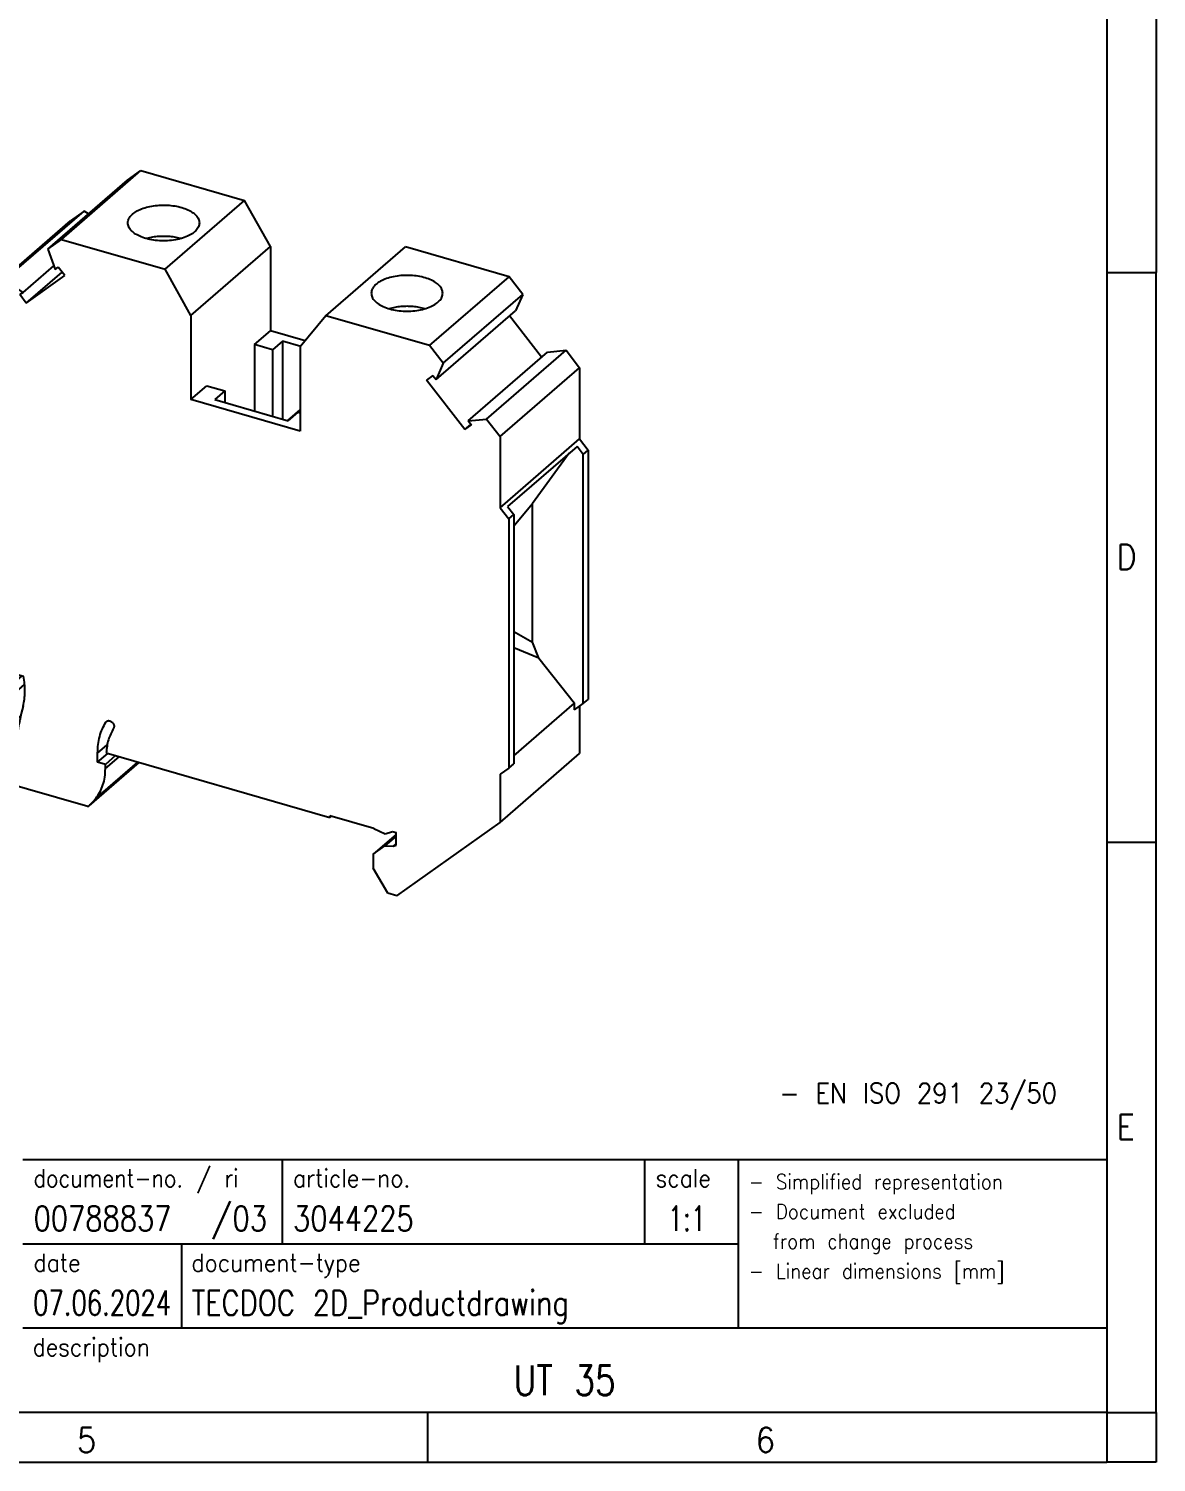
# Model space of a CAD drawing. Header units: millimetres. Extents: x -298 to 122, y -49 to 248.
# Drawn here: x 8.5 to 122, y -49.4 to 94.9 of the extents above; entities that cross this region are included whole.
import ezdxf

# ---------------------------------------------------------------- set-up
doc = ezdxf.new("R2010")
doc.units = ezdxf.units.MM
doc.layers.add('1', color=7, linetype='Continuous')
doc.styles.add('CONVERTER_11', font='txt.shx', dxfattribs={"width": 0.9})
doc.styles.add('CONVERTER_12', font='txt.shx', dxfattribs={"width": 0.81})
doc.styles.add('CONVERTER_13', font='txt.shx', dxfattribs={"width": 0.72})
doc.styles.add('CONVERTER_14', font='txt.shx', dxfattribs={"width": 0.855})

# ---------------------------------------------------------------- blocks, each defined once
blk = doc.blocks.new('UT_35-SELECT__1', base_point=(2.06661027267067, 7.59342166638037))
at = {"color": 7, "linetype": 'Continuous'}
for p, q in [((10.39522485938588, 72.70324050984372), (18.39522485938588, 79.63144374011924)), ((11.76609479505846, 73.67837438232431), (19.76609479505846, 80.60657761259982)), ((18.39522485938588, 79.63144374011924), (19.76609479505846, 80.60657761259982)), ((19.76609479505846, 80.60657761259982), (30.20170091065768, 77.59407761260078)), ((6.03555641970367, 69.6020999437913), (14.03555641970367, 76.53030317406682)), ((14.03555641970367, 76.53030317406682), (12.66468648401467, 75.55516930157496)), ((14.47233926618137, 76.23412516026407), (14.03555641970367, 76.53030317406682)), ((22.20170091065768, 70.66587438232526), (30.20170091065768, 77.59407761260078)), ((32.79977712201657, 72.94696329556075), (30.20170091065768, 77.59407761260078)), ((4.66468648401467, 68.62696607129945), (12.66468648401467, 75.55516930157496)), ((10.39522485938588, 72.70324050984372), (11.76609479505846, 73.67837438232431)), ((11.76609479505846, 73.67837438232431), (22.20170091065768, 70.66587438232526)), ((10.39522485938588, 72.70324050984372), (11.11779197447878, 70.63913251147187)), ((24.79977712201657, 66.01876006528522), (32.79977712201657, 72.94696329556075)), ((32.79977712201657, 72.94696329556075), (32.79977712201657, 64.48195865401732)), ((38.39637596143328, 65.99087438232334), (46.39637596143328, 72.91907761259885)), ((56.83198207703248, 69.90657761259982), (46.39637596143328, 72.91907761259885)), ((7.89107725889347, 68.34389010069172), (10.98370105137867, 71.022180869332)), ((11.11779197447878, 70.63913251147187), (11.44106244456127, 70.86908283509271)), ((12.09630095076358, 70.02469326492086), (11.44106244456127, 70.86908283509271)), ((6.03555641970367, 69.6020999437913), (4.66468648401467, 68.62696607129945)), ((7.89107725889347, 68.34389010069172), (6.03555641970367, 69.6020999437913)), ((8.22304529499507, 67.26955020690193), (11.81821370636197, 70.38305738202908)), ((8.22304529499507, 67.26955020690193), (12.09630095076358, 70.02469326492086)), ((24.79977712201657, 66.01876006528522), (22.20170091065768, 70.66587438232526)), ((48.83198207703248, 62.9783743823243), (56.83198207703248, 69.90657761259982)), ((58.20285201270508, 68.13997161373462), (56.83198207703248, 69.90657761259982)), ((4.66468648401467, 61.45243811774023), (4.66468648401467, 68.62696607129945)), ((7.89107725889347, 68.34389010069172), (7.56780678880077, 68.11393977706354)), ((8.22304529499507, 67.26955020690193), (7.56780678880077, 68.11393977706354)), ((50.20285201270508, 61.2117683834591), (58.20285201270508, 68.13997161373462)), ((58.20285201270508, 68.13997161373462), (57.48028489760787, 66.49303793375948)), ((49.48028489760787, 59.56483470348397), (57.48028489760787, 66.49303793375948)), ((24.79977712201657, 66.01876006528522), (24.79977712201657, 57.55375542374181)), ((38.39637596143328, 65.99087438232334), (35.79829975007436, 62.84376006528653)), ((48.83198207703248, 62.9783743823243), (38.39637596143328, 65.99087438232334)), ((60.09880511515217, 61.8081390275987), (56.87209039956227, 65.96632604801006)), ((31.19977712118546, 63.09631800724246), (32.79977712201657, 64.48195865401732)), ((36.31336619373857, 63.46767285583292), (32.79977712201657, 64.48195865401732)), ((31.19977712118546, 63.09631800724246), (31.19977712118546, 56.39905488464409)), ((33.01843046913277, 62.57131800724245), (31.19977712118546, 63.09631800724246)), ((34.01843046913396, 63.43734341102788), (33.01843046913277, 62.57131800724245)), ((33.01843046913277, 62.57131800724245), (33.01843046913277, 55.8740548846441)), ((34.01843046913396, 63.43734341102788), (34.01843046913396, 55.58537975004896)), ((35.85148597774418, 62.90818586536008), (34.01843046913396, 63.43734341102788)), ((35.79829975007436, 62.84376006528653), (35.79829975007436, 54.37875542374314)), ((50.20285201270508, 61.2117683834591), (48.83198207703248, 62.9783743823243)), ((52.70699961319738, 55.40664768307235), (60.70699961319738, 62.33485091334786)), ((54.56252045238728, 55.59357207017875), (62.56252045238728, 62.52177530045427)), ((60.70699961319738, 62.33485091334786), (62.56252045238728, 62.52177530045427)), ((62.56252045238728, 62.52177530045427), (63.93339038807628, 60.7551693015684)), ((4.66468648401467, 61.45243811774023), (3.79866108023347, 60.83641271395818)), ((3.79866108023347, 60.83641271395818), (4.29866108023506, 61.26942541585173)), ((3.79866108023347, 60.83641271395818), (3.79866108023177, 35.74259956795964)), ((4.29866108023506, 61.26942541585173), (4.66468648401467, 61.52978838693014)), ((50.20285201270508, 61.2117683834591), (49.48028489760787, 59.56483470348397)), ((55.93339038807628, 53.82696607129289), (63.93339038807628, 60.7551693015684)), ((63.93339038807628, 60.7551693015684), (63.93339038807628, 53.58064134801248)), ((49.15701442751438, 59.98142532004222), (48.50177592131988, 59.51533787781513)), ((52.37503157709597, 54.52396962428821), (48.50177592131988, 59.51533787781513)), ((49.15701442751438, 59.98142532004222), (49.48028489760787, 59.56483470348397)), ((24.79977712201657, 57.55375542374181), (26.39977712118777, 58.9393960690791)), ((26.39977712118777, 58.9393960690791), (28.21843046913506, 58.4143960690791)), ((28.21843046913506, 58.4143960690791), (27.21843046913398, 57.54837066529368)), ((28.21843046913506, 58.4143960690791), (28.21843046913506, 57.25969553069854)), ((35.79829975007436, 54.37875542374314), (24.79977712201657, 57.55375542374181)), ((27.21843046913398, 57.54837066529368), (34.57964640129708, 55.42337066529501)), ((34.54092954389319, 55.43454725931716), (35.79829975007436, 56.52346179983167)), ((34.57964640129708, 55.42337066529501), (35.57964640129816, 56.28939606908045)), ((35.57964640129816, 56.28939606908045), (35.79829975007436, 56.22627628419288)), ((52.37503157709597, 54.52396962428821), (52.98322607514638, 55.05068151004173)), ((52.37503157709597, 54.52396962428821), (53.03027008329016, 54.99005706651508)), ((52.70699961319738, 55.40664768307235), (54.56252045238728, 55.59357207017875)), ((52.70699961319738, 55.40664768307235), (53.03027008329016, 54.99005706651508)), ((54.56252045238728, 55.59357207017875), (55.93339038807628, 53.82696607129289)), ((55.93339038807628, 53.82696607129289), (55.93339038807628, 46.65243811773696)), ((55.93339038807628, 46.65243811773696), (63.93339038807628, 53.58064134801248)), ((63.93339038807628, 53.58064134801248), (64.79941579185888, 52.4646159442305)), ((63.67377194008628, 52.83785491365288), (56.67377194174628, 46.77567708859936)), ((62.88685638573668, 52.15636605295302), (59.18986590785926, 47.07708453655047)), ((64.29941579019876, 52.03160324090066), (63.67377194008628, 52.83785491365288)), ((64.29941579019876, 52.03160324090066), (64.79941579185888, 52.4646159442305)), ((64.29941579020058, 26.93779009489922), (64.29941579019876, 52.03160324090066)), ((64.79941579185888, 52.4646159442305), (64.79941579186058, 27.37080279822903)), ((55.93339038807628, 46.65243811773696), (56.79941579185888, 45.53641271395402)), ((56.67377194174628, 46.77567708859936), (57.29941579185876, 45.96942541584714)), ((57.29941579185888, 44.83122479600549), (59.18986590785926, 47.07708453655047)), ((59.18986590785957, 33.11894371291228), (59.18986590785926, 47.07708453655047)), ((56.79941579185888, 45.53641271395402), (57.29941579185876, 45.96942541584714)), ((56.79941579185888, 45.53641271395402), (56.79941579186058, 20.44259956795352)), ((57.29941579185876, 45.96942541584714), (57.29941579186058, 20.87561226984576)), ((3.79866108023177, 35.74259956795964), (4.50739314371717, 34.82927418065589)), ((4.50739314371717, 34.82927418065589), (6.01324264162596, 30.25728538156595)), ((57.29941579185956, 34.21635891046069), (59.18986590785957, 33.11894371291228)), ((59.83466265485598, 31.51917401629853), (57.29941579185967, 32.57054525739574)), ((59.83466265485598, 31.51917401629853), (59.18986590785957, 33.11894371291228)), ((59.83466265485598, 31.51917401629853), (63.43339038641628, 26.98017835277755)), ((7.78251275271766, 29.74654109411197), (2.27798200574708, 24.97947763132288)), ((6.01324264162596, 30.25728538156595), (7.92255745309957, 29.70611367137994)), ((57.29941579186047, 21.66800052772399), (63.43339038641628, 26.98017835277755)), ((63.43339038641628, 26.3217646911149), (63.43339038641628, 26.98017835277755)), ((63.43339038641628, 26.3217646911149), (64.29941579020058, 26.93779009489922)), ((63.93339038808128, 26.67742712500183), (63.93339038807628, 21.91392974207261)), ((64.29941579020058, 26.93779009489922), (64.79941579186058, 27.37080279822903)), ((4.98610475630687, 23.38552917471461), (3.38599213496977, 24.83055664461888)), ((2.06661027272646, 20.14342166636606), (2.06661027267067, 24.47354868530439)), ((5.09769918591397, 21.30358136528185), (7.21407770227447, 23.1364189244737)), ((5.09769918591397, 21.93922201133194), (5.09769918591397, 21.30358136528185)), ((15.40340149100658, 21.03167199273984), (15.40340149100648, 21.96588806116008)), ((15.40340149100658, 21.03167199273984), (16.43745633888267, 21.92718975990702)), ((17.21687920228867, 21.70218975990703), (16.18282435441257, 20.80667199273983)), ((16.27476766343968, 21.97415393518758), (38.78608739313148, 15.47569568231194)), ((55.93339038807628, 14.98572651179709), (63.93339038807628, 21.91392974207261)), ((5.09769918591397, 21.30358136528185), (7.05286698169377, 20.73917303867966)), ((19.56061045549517, 21.02561282493358), (14.52120305169997, 16.66135799322754)), ((16.18282435441257, 20.80667199273983), (15.40340149100658, 21.03167199273984)), ((16.18282435441257, 20.39294896795111), (16.18282435441257, 20.80667199273983)), ((56.79941579186058, 20.44259956795352), (55.93339038807628, 19.82657416416918)), ((56.79941579186058, 20.44259956795352), (57.29941579186058, 20.87561226984576)), ((14.42127622620917, 16.57693680937048), (2.06661027272646, 20.14342166636606)), ((55.93339038807628, 19.82657416416918), (55.93339038807628, 14.98572651179709)), ((38.78608739313148, 15.47569568231194), (38.78608739313148, 15.64890076306849)), ((43.21493224898867, 14.37040337820436), (38.78608739313148, 15.64890076306849)), ((38.78608739313148, 15.47569568231194), (38.93608739313117, 15.60559949287936)), ((45.54108554265798, 7.59342166638037), (55.93339038807628, 14.98572651179709)), ((45.45448300228398, 13.77582455171184), (43.15951568225438, 11.78832455171104)), ((43.21493224898867, 14.37040337820436), (44.35774285287099, 13.84385976462209)), ((45.45448300228398, 13.5946539385371), (44.33062093549196, 12.6213608383455)), ((44.35774285287099, 13.84385976462209), (45.08459753641347, 14.05934211525221)), ((45.08459753641347, 14.05934211525221), (45.45448300227528, 13.95256537860989)), ((45.45448300227528, 12.68467027852076), (45.45448300227528, 13.95256537860989)), ((43.15951568225438, 11.78832455171104), (44.33062093549196, 12.6213608383455)), ((43.15951568225438, 11.78832455171104), (43.15951568225438, 10.35938263544411)), ((44.33062093549196, 12.6213608383455), (45.17457919173046, 12.60386900833813)), ((45.17457919173046, 12.60386900833813), (45.45448300228406, 12.84627281890148)), ((45.17457919173046, 12.60386900833813), (45.45448300227528, 12.68467027852076)), ((44.61486972066817, 7.86079714345714), (43.15951568225438, 10.35938263544411)), ((45.54108554265798, 7.59342166638037), (44.61486972066817, 7.86079714345714))]:
    blk.add_line(p, q, dxfattribs=at)
at = {"color": 2, "linetype": 'Continuous'}
for p, q in [((3.38599213496977, 24.83055664461888), (8.05293670235697, 28.87224919803023)), ((4.98610475630687, 23.38552917471461), (7.64155631371948, 25.68521768195284)), ((16.23896734978247, 25.08830143694953), (16.36642710718877, 25.19868482477903)), ((5.09769918591397, 21.93922201133194), (7.30607886868747, 23.85173491781529)), ((5.19048762203367, 22.18029343990336), (7.33320256482737, 24.03593901343123)), ((15.40340149100648, 21.96588806116008), (16.36840122660718, 22.80160234683553)), ((15.21287590217398, 17.38369373310393), (19.45380399255627, 21.05644519499806)), ((16.18282435441257, 20.39294896795111), (17.57517385188628, 21.59875900370983))]:
    blk.add_line(p, q, dxfattribs=at)
at = {"color": 7, "linetype": 'Continuous'}
for points, knots in [([(18.92708751811087, 76.22997599680053), (19.07790497972913, 76.3415598904739), (19.4017158802169, 76.58113479322371), (19.99810725176564, 76.82532277729435), (20.67940594637205, 77.0112535214696), (21.42591490892107, 77.11721329188879), (22.20022011425175, 77.14235177879797), (22.96750967279242, 77.08430220855192), (23.69244275088786, 76.94611622375638), (24.34137745603727, 76.73408165470947), (24.88819604210207, 76.45736111556057), (25.30222756834088, 76.12604129201932), (25.58749224827632, 75.74737652329065), (25.62644556966555, 75.46355621319645), (25.64477897166798, 75.32997599674263)], [0, 0, 0, 0, 0.5610003406809712, 1.204489318969282, 1.917090285279906, 2.677566643934126, 3.460149762744526, 4.237159256925601, 4.981387232628505, 5.668537984132301, 6.280056123887963, 6.806949518868611, 7.255518035483894, 7.654345516099314, 7.654345516099314, 7.654345516099314, 7.654345516099314]), ([(18.44477897166797, 75.32997599674263), (18.45093822792893, 75.4091854040905), (18.46355756880889, 75.57147274756949), (18.5636091574775, 75.80634062104797), (18.71674775618983, 76.03262767752751), (18.85477044283176, 76.16212552622459), (18.92708751811087, 76.22997599680053)], [0, 0, 0, 0, 0.236957187045636, 0.4854871938534655, 0.7549704009524496, 1.051569638891672, 1.051569638891672, 1.051569638891672, 1.051569638891672]), ([(25.64477897166798, 75.32997599674263), (25.62527795902657, 75.19245322597321), (25.58372141932157, 74.89939316480297), (25.28157716685039, 74.51160192737211), (24.84537010028962, 74.17481985329343), (24.27089880191969, 73.89678101486574), (23.59197392323575, 73.68832111890356), (22.83756887645976, 73.55901184914305), (22.04477897166802, 73.51518286821295), (21.25198906687628, 73.55901184914305), (20.49758402010031, 73.68832111890357), (19.81865914141633, 73.89678101486568), (19.24418784304639, 74.17481985329346), (18.80798077648555, 74.51160192737207), (18.50583652401438, 74.89939316480297), (18.46427998430938, 75.19245322597321), (18.44477897166797, 75.32997599674263)], [0, 0, 0, 0, 0.4105815906913886, 0.8749465125915621, 1.423061675036982, 2.060374434676273, 2.775850322392957, 3.548314234813756, 4.3506598083411, 5.153005381868447, 5.925469294289247, 6.64094518200592, 7.278257941645266, 7.826373104090719, 8.290738025990901, 8.701319616682289, 8.701319616682289, 8.701319616682289, 8.701319616682289]), ([(20.24477931763798, 73.77113017005775), (20.43357802460473, 73.8191873467514), (20.8200898538262, 73.91757077677181), (21.42378257666848, 73.99357241937025), (22.04477897166799, 74.02174742546347), (22.66577536666752, 73.99357241937028), (23.26946808950981, 73.91757077677174), (23.65597991873129, 73.81918734675139), (23.84477862569807, 73.77113017005775)], [0, 0, 0, 0, 0.583981054842557, 1.195535644278233, 1.821266780840402, 2.446997917402536, 3.058552506838228, 3.642533561680834, 3.642533561680834, 3.642533561680834, 3.642533561680834]), ([(50.15329789876296, 68.25497599674395), (50.13496449676054, 68.3885562131978), (50.0960111753713, 68.67237652329197), (49.81074649543587, 69.05104129202061), (49.39671496919706, 69.38236111556186), (48.84989638313227, 69.65908165471077), (48.20096167798285, 69.87111622375762), (47.47602859988741, 70.00930220855324), (46.70873904134677, 70.06735177879925), (45.93443383601612, 70.04221329189014), (45.18792487346715, 69.93625352147092), (44.50662617886073, 69.75032277729568), (43.91023480731197, 69.50613479322502), (43.58642390682415, 69.26655989047521), (43.43560644520588, 69.15497599680187)], [0, 0, 0, 0, 0.398827480615417, 0.8473959972306926, 1.374289392211331, 1.985807531966994, 2.672958283470792, 3.417186259173694, 4.194195753354754, 4.976778872165118, 5.7372552308193, 6.449856197129902, 7.093345175418268, 7.654345516099272, 7.654345516099272, 7.654345516099272, 7.654345516099272]), ([(43.43560644520588, 69.15497599680187), (43.36328936992678, 69.0871255262259), (43.22526668328487, 68.95762767752883), (43.07212808457244, 68.73134062104933), (42.97207649590382, 68.49647274757078), (42.95945715502392, 68.33418540409184), (42.95329789876297, 68.25497599674395)], [0, 0, 0, 0, 0.2965992379391902, 0.5660824450382538, 0.8146124518460676, 1.051569638891711, 1.051569638891711, 1.051569638891711, 1.051569638891711]), ([(42.95329789876297, 68.25497599674395), (42.97279891140438, 68.11745322597453), (43.01435545110937, 67.8243931648043), (43.31649970358057, 67.43660192737339), (43.75270677014137, 67.09981985329473), (44.32717806851135, 66.82178101486701), (45.00610294719529, 66.6133211189049), (45.76050799397124, 66.48401184914432), (46.553297898763, 66.44018286821425), (47.34608780355474, 66.48401184914435), (48.10049285033075, 66.61332111890488), (48.77941772901468, 66.82178101486703), (49.35388902738467, 67.09981985329473), (49.79009609394544, 67.43660192737342), (50.09224034641657, 67.82439316480429), (50.13379688612156, 68.11745322597456), (50.15329789876296, 68.25497599674395)], [0, 0, 0, 0, 0.4105815906913878, 0.874946512591573, 1.423061675037034, 2.060374434676373, 2.775850322393055, 3.548314234813791, 4.350659808341145, 5.153005381868542, 5.925469294289331, 6.640945182006012, 7.278257941645345, 7.826373104090787, 8.290738025990944, 8.701319616682312, 8.701319616682312, 8.701319616682312, 8.701319616682312]), ([(48.35329755279318, 66.69613017005908), (48.16449884582639, 66.74418734675274), (47.77798701660488, 66.84257077677307), (47.17429429376256, 66.91857241937163), (46.55329789876303, 66.94674742546482), (45.93230150376345, 66.91857241937161), (45.32860878092115, 66.84257077677313), (44.94209695169963, 66.74418734675274), (44.75329824473286, 66.69613017005908)], [0, 0, 0, 0, 0.5839810548426577, 1.195535644278355, 1.821266780840531, 2.446997917402706, 3.058552506838444, 3.642533561681064, 3.642533561681064, 3.642533561681064, 3.642533561681064]), ([(7.888662873604574, 26.68338033112033), (7.942755491242961, 26.91906277150305), (8.052811604461997, 27.398579166007), (8.098109395795532, 28.14961739776295), (8.065988731967275, 28.92602724429235), (7.970878537763609, 29.44330754834117), (7.922557453099572, 29.70611367137994)], [0, 0, 0, 0, 0.7243222708470131, 1.473696560250247, 2.249014794552374, 3.049718348169124, 3.049718348169124, 3.049718348169124, 3.049718348169124]), ([(7.888662873604574, 26.68338033112033), (7.662121230865074, 25.72141464174534), (7.201571645410794, 23.76577896355964), (7.102968042200537, 21.75888676587734), (7.052866981693768, 20.73917303867966)], [0, 0, 0, 0, 2.958151292230542, 6.013796814535024, 6.013796814535024, 6.013796814535024, 6.013796814535024]), ([(2.277982005747077, 24.97947763132288), (2.246153962594768, 24.94779231144603), (2.181744088311331, 24.88367124297685), (2.116235432509402, 24.76017807865355), (2.073940798555324, 24.62180666708769), (2.069094389039482, 24.52378939403302), (2.066610272670673, 24.47354868530439)], [0, 0, 0, 0, 0.1340578103041653, 0.271290577093422, 0.4142835042396627, 0.5646514904339078, 0.5646514904339078, 0.5646514904339078, 0.5646514904339078]), ([(3.385992134969769, 24.83055664461888), (3.326361892088062, 24.87918761872364), (3.209384976371048, 24.9745872011993), (3.009504807121007, 25.07143689189225), (2.806198170593106, 25.12507553677737), (2.608744447419856, 25.12824847879772), (2.424634390182571, 25.08437733470871), (2.326227996901149, 25.01398774868424), (2.277982005747077, 24.97947763132288)], [0, 0, 0, 0, 0.2301830938110298, 0.4515511780123994, 0.6605663094362914, 0.8559751354325456, 1.039511580321588, 1.216043239286996, 1.216043239286996, 1.216043239286996, 1.216043239286996]), ([(15.40340149100648, 21.96588806116008), (15.4131485996653, 22.2525848770479), (15.43230575671002, 22.81606394259473), (15.59711706109955, 23.63298653673039), (15.85134134367937, 24.40029607399853), (16.11095915925431, 24.86109707942045), (16.23896734978247, 25.08830143694953)], [0, 0, 0, 0, 0.859213968957807, 1.688714552905065, 2.491398554698715, 3.272117413047221, 3.272117413047221, 3.272117413047221, 3.272117413047221]), ([(16.23896734978247, 25.08830143694953), (16.24701894306856, 25.10020602933578), (16.26304385942057, 25.12389945313252), (16.28392723761094, 25.14344412821855), (16.29431792361118, 25.15316871863045)], [0, 0, 0, 0, 0.0429647689276042, 0.0855117904334913, 0.0855117904334913, 0.0855117904334913, 0.0855117904334913]), ([(16.29431792361118, 25.15316871863045), (16.32496327525644, 25.17398813259367), (16.38805592995268, 25.21685112870479), (16.50842683431618, 25.23178057693596), (16.63402255293357, 25.21066053976285), (16.75812324081619, 25.15308888835118), (16.87042228644281, 25.06514463233534), (16.96237340061719, 24.95367573232422), (17.0269552263803, 24.82736155511072), (17.05764477776525, 24.69671793653663), (17.05542197335313, 24.56928968387265), (17.02089314889827, 24.49686493107039), (17.00432216815847, 24.46210705430999)], [0, 0, 0, 0, 0.1098095320597499, 0.2260758578721714, 0.3523896287401087, 0.4886424888966761, 0.6317680074979942, 0.7769611396250926, 0.9189341530001642, 1.053158910359563, 1.177125610637893, 1.291518423409291, 1.291518423409291, 1.291518423409291, 1.291518423409291]), ([(5.190487622033672, 22.18029343990336), (5.23120590162723, 22.23043943168454), (5.315172520159406, 22.33384729448871), (5.363654599046743, 22.53953576429682), (5.354311305715866, 22.76162839400678), (5.283627517038795, 22.98848953616119), (5.162341814046923, 23.2055564136619), (5.045132554265606, 23.32525016913583), (4.986104756306872, 23.38552917471461)], [0, 0, 0, 0, 0.1916752255971222, 0.3952603828882444, 0.6159218627893678, 0.8530763365931484, 1.101621194090974, 1.353781461468067, 1.353781461468067, 1.353781461468067, 1.353781461468067]), ([(17.00432216815847, 24.46210705430999), (16.80697188394, 24.08314833013289), (16.4003919562686, 23.30241968996659), (16.31745021329813, 22.42545023215039), (16.27476766343968, 21.97415393518758)], [0, 0, 0, 0, 1.269097423717075, 2.614587378186891, 2.614587378186891, 2.614587378186891, 2.614587378186891]), ([(5.190487622033672, 22.18029343990336), (5.163756228851117, 22.14636543999113), (5.108115885585475, 22.07574561218079), (5.101260840412529, 21.98590193851842), (5.097699185913967, 21.93922201133194)], [0, 0, 0, 0, 0.1266286008559564, 0.2635725321353142, 0.2635725321353142, 0.2635725321353142, 0.2635725321353142]), ([(15.21287590217398, 17.38369373310393), (15.36065747874203, 17.59242719194323), (15.66042589532045, 18.01583384190477), (15.95712690442459, 18.7535030235452), (16.14928694185114, 19.55261903739487), (16.17149298834259, 20.10902455260645), (16.18282435441257, 20.39294896795111)], [0, 0, 0, 0, 0.7649194384094921, 1.551605442474346, 2.367856090225368, 3.21838659295279, 3.21838659295279, 3.21838659295279, 3.21838659295279]), ([(14.52120305169997, 16.66135799322754), (14.6446634788202, 16.77347435234099), (14.8920529933829, 16.99813269532692), (15.10579995774361, 17.25501116567374), (15.21287590217398, 17.38369373310393)], [0, 0, 0, 0, 0.4996388542055599, 1.00117441290119, 1.00117441290119, 1.00117441290119, 1.00117441290119]), ([(14.42127622620917, 16.57693680937048), (14.43806039912258, 16.59085458929166), (14.47162763222876, 16.61868925242354), (14.50467827717184, 16.64713538523482), (14.52120305169997, 16.66135799322754)], [0, 0, 0, 0, 0.0654103756819807, 0.1308164650455481, 0.1308164650455481, 0.1308164650455481, 0.1308164650455481])]:
    blk.add_open_spline(points, degree=3, knots=knots, dxfattribs=at)
blk = doc.blocks.new('Allg1', base_point=(33.00000000000478, 43.99999999995202))
blk.add_blockref('UT_35-SELECT__1', (2.06661027267067, 7.59342166638037))
blk = doc.blocks.new('_rahmen', base_point=(116.9999994277989, -49.44078932750495))
at = {"layer": '1', "color": 6, "linetype": 'Continuous'}
for p, q in [((116.9999994277989, 127.7592106724951), (116.9999994277989, 70.35921067249527)), ((116.9999994277989, 70.35921067249527), (116.9999994277989, 12.95921067249518)), ((116.9999994277989, 12.95921067249518), (116.9999994278007, -18.94078932750551)), ((7.85519490104895, -18.94078932750551), (116.9999994278007, -18.94078932750551)), ((116.9999994278007, -18.94078932750551), (116.9999994277985, -35.94078932750551)), ((23.85519490104895, -35.94078932750551), (7.85519490104895, -35.94078932750551)), ((116.9999994277985, -35.94078932750551), (23.85519490104895, -35.94078932750551)), ((116.9999994277985, -35.94078932750551), (116.9999994277989, -44.4407893275054)), ((116.9999994277989, -44.4407893275054), (-11.54480509895095, -44.4407893275054))]:
    blk.add_line(p, q, dxfattribs=at)
at = {"layer": '1', "color": 2, "linetype": 'Continuous'}
for p, q in [((121.9999994277964, 127.7592106724951), (121.9999994277964, 70.35921067249527)), ((116.9999994277989, 70.35921067249527), (121.9999994277964, 70.35921067249527)), ((121.9999994277964, 12.95921067249518), (121.9999994277964, 70.35921067249527)), ((121.9999994277964, 12.95921067249518), (116.9999994277989, 12.95921067249518)), ((121.9999994277964, -44.44078932750495), (121.9999994277964, 12.95921067249518)), ((48.66666609446554, -49.44078932750495), (48.66666609446554, -44.44078932750495)), ((121.9999994277964, -44.44078932750495), (121.9999994277964, -49.44078932750495)), ((-19.66666723886766, -49.44078932750495), (48.66666609446554, -49.44078932750495)), ((48.66666609446554, -49.44078932750495), (116.9999994277989, -49.44078932750495)), ((121.9999994277964, -49.44078932750495), (116.9999994277989, -49.44078932750495))]:
    blk.add_line(p, q, dxfattribs=at)
at = {"layer": '1', "color": 7, "linetype": 'Continuous'}
for p, q in [((33.98159114612184, -18.94078932750551), (33.98159114612184, -27.44078932750551)), ((70.48159114612145, -18.94078932750551), (70.48159114612145, -27.44078932750551)), ((79.88159114612144, -18.94078932750551), (79.88159114612144, -27.44078932750551)), ((7.85519490104895, -27.44078932750551), (23.85519490104895, -27.44078932750551)), ((23.85519490104895, -27.44078932750551), (79.88159114612144, -27.44078932750551)), ((23.85519490104895, -27.44078932750551), (23.85519490104895, -35.94078932750551)), ((79.88159114612144, -27.44078932750551), (79.88159114612144, -35.94078932750551))]:
    blk.add_line(p, q, dxfattribs=at)
at = {"layer": '1', "color": 7}
for s, style, width, p in [('D', 'CONVERTER_11', 0.9, (117.9999994277989, 40.45921067249518)), ('E', 'CONVERTER_11', 0.9, (117.9999994277989, -16.94078932750495)), ('00788837', 'CONVERTER_12', 0.81, (8.95519490104894, -26.1407893275055)), ('/', 'CONVERTER_11', 0.9, (26.82874262306274, -26.1407893275055)), ('03', 'CONVERTER_12', 0.81, (28.98510712010474, -26.1407893275055)), ('3044225', 'CONVERTER_12', 0.81, (35.08159114612184, -26.1407893275055)), ('5', 'CONVERTER_11', 0.9, (13.33333276113214, -48.44078932750495)), ('6', 'CONVERTER_11', 0.9, (81.66666609446554, -48.44078932750495))]:
    blk.add_text(s, height=2.5, dxfattribs=dict(at, style=style, width=width)).set_placement(p)
at = {"layer": '1', "color": 3, "style": 'CONVERTER_12', "width": 0.81}
blk.add_text('TECDOC 2D_Productdrawing', height=2.5, dxfattribs=at).set_placement((24.85519490104895, -34.6407893275055))
at = {"layer": '1', "color": 3}
for s, insert, char_height, attachment_point, line_spacing_factor, style in [('- EN ISO 291 23/50', (111.9999994277989, -13.94078932750551), 2, 9, 1.20048019207683, 'CONVERTER_11'), ('1:1', (74.74079528696095, -26.14078932750545), 2.5, 8, 1.32052821128451, 'CONVERTER_13'), ('07.06.2024', (15.85519490104895, -34.6407893275055), 2.5, 8, 1.32052821128451, 'CONVERTER_13')]:
    blk.add_mtext(s, dxfattribs=dict(at, insert=insert, char_height=char_height, attachment_point=attachment_point, line_spacing_factor=line_spacing_factor, style=style))
at = {"layer": '1', "color": 2}
for s, insert, char_height, attachment_point, line_spacing_factor, style in [('document-no. / ri', (8.95519490104894, -19.94078932750551), 1.8, 1, 1.32052821128451, 'CONVERTER_14'), ('article-no.', (35.08159114612184, -19.94078932750551), 1.8, 1, 1.32052821128451, 'CONVERTER_11'), ('scale', (71.58159114612144, -19.94078932750551), 1.8, 1, 1.20048019207683, 'CONVERTER_11'), ('- Simplified representation\\P- Document excluded\\P  from change process\\P- Linear dimensions [mm]\\P ', (80.98159114612145, -27.44078932750551), 1.5, 4, 1.20048019207683, 'CONVERTER_11'), ('date', (8.95519490104894, -28.44078932750551), 1.8, 1, 1.20048019207683, 'CONVERTER_11'), ('document-type', (24.85519490104895, -28.44078932750551), 1.8, 1, 1.20048019207683, 'CONVERTER_11'), ('description', (8.85519490104895, -36.94078932750551), 1.8, 1, 1.20048019207683, 'CONVERTER_11')]:
    blk.add_mtext(s, dxfattribs=dict(at, insert=insert, char_height=char_height, attachment_point=attachment_point, line_spacing_factor=line_spacing_factor, style=style))
at = {"layer": '1', "color": 7, "insert": (62.42759716442444, -41.19078932750534), "char_height": 3, "attachment_point": 5, "line_spacing_factor": 1.20048019207683, "style": 'CONVERTER_12'}
blk.add_mtext('UT 35', dxfattribs=at)
blk = doc.blocks.new('_punkt', base_point=(116.9999994277989, -44.4407893275054))
at = {"layer": '1', "color": 2, "linetype": 'Continuous'}
for q in [(116.9999994277989, -49.44078932750495), (121.9999994277966, -44.4407893275054)]:
    blk.add_line((116.9999994277989, -44.4407893275054), q, dxfattribs=at)
blk = doc.blocks.new('A3I_TD_ST', base_point=(116.9999994277989, -49.44078932750495))
at = {"layer": '1'}
for name, p in [('_rahmen', (116.9999994277989, -49.44078932750495)), ('_punkt', (116.9999994277989, -44.4407893275054))]:
    blk.add_blockref(name, p, dxfattribs=at)
blk = doc.blocks.new('1')
for name, p in [('A3I_TD_ST', (116.9999994277989, -49.44078932750495)), ('Allg1', (33.00000000000478, 43.99999999995202))]:
    blk.add_blockref(name, p)

msp = doc.modelspace()

# ---------------------------------------------------------------- block references
at = {"layer": '1'}
msp.add_blockref('1', (0, 0), dxfattribs=at)

doc.saveas('drawing.dxf')
